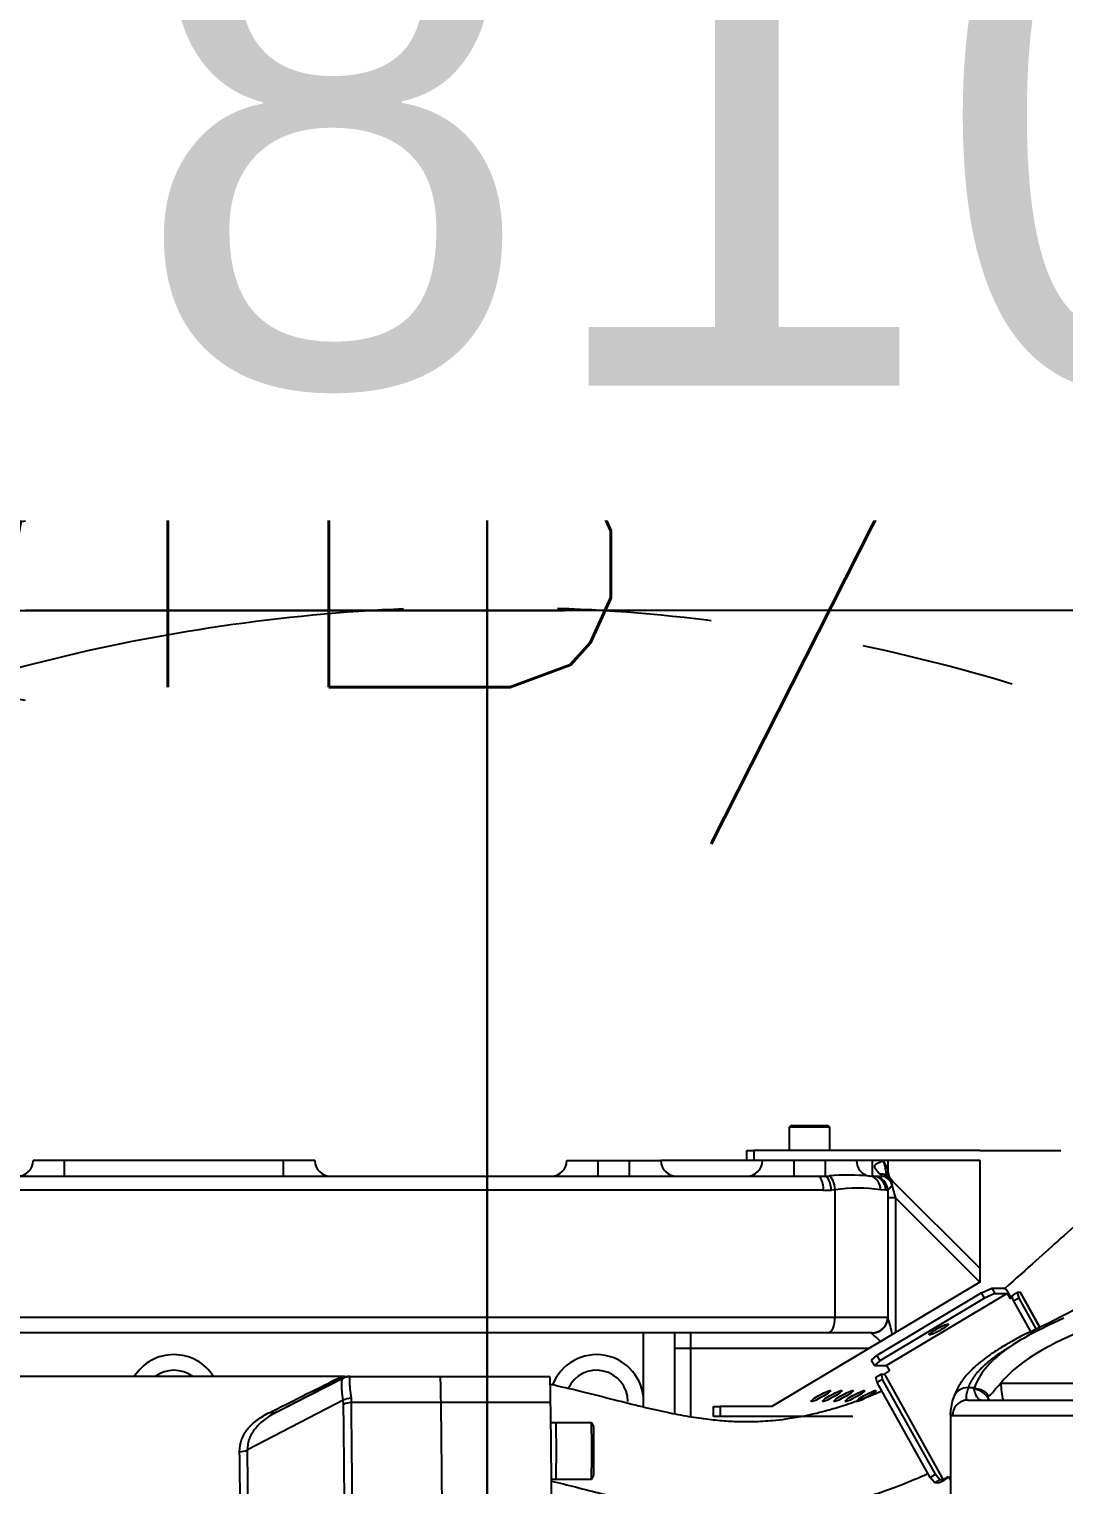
# Model space of a CAD drawing. Header units: millimetres. Extents: x 10462777 to 22643323, y 453826 to 1389191.
# Drawn here: x 11279561.8 to 11279897.6, y 583738.6 to 584211.1 of the extents above; entities that cross this region are included whole.
import ezdxf
from ezdxf.enums import TextEntityAlignment as Align

# ---------------------------------------------------------------- set-up
doc = ezdxf.new("R2010")
doc.units = ezdxf.units.MM
doc.header["$LTSCALE"] = 200
doc.header["$MEASUREMENT"] = 0
doc.header["$PDMODE"] = 35
doc.header["$PDSIZE"] = -5
doc.linetypes.add('CENTER2', pattern=[1.125, 0.75, -0.125, 0.125, -0.125])
doc.linetypes.add('PHANTOM', pattern=[2.5, 1.25, -0.25, 0.25, -0.25, 0.25, -0.25])
doc.layers.get('0').update_dxf_attribs({"linetype": 'CONTINUOUS'})
doc.layers.get('DEFPOINTS').update_dxf_attribs({"linetype": 'CONTINUOUS'})
for name, color, linetype in [('$DDT_AUDIT_GENERATED_(146A)', 7, 'CONTINUOUS'), ('$DDT_AUDIT_GENERATED_(1626)', 7, 'CONTINUOUS'), ('A290-7329-X301', 7, 'CONTINUOUS'), ('A290-7329-X315', 7, 'CONTINUOUS'), ('A290-7329-X326', 7, 'CONTINUOUS'), ('DV1_DEFAULT', 7, 'CONTINUOUS'), ('LIBRL_A6-BA-6X16', 7, 'CONTINUOUS'), ('LIBRL_A6-BA-8X12', 7, 'CONTINUOUS'), ('ZZ', 7, 'CONTINUOUS')]:
    doc.layers.add(name, color=color, linetype=linetype)
doc.layers.add('LAYOUT', color=8, linetype='CONTINUOUS', lineweight=25)
doc.styles.add('SEACAD_arial_ttf', font='txt.shx ', dxfattribs={"height": 0.2, "bigfont": ' whgtxt.shx'})
doc.styles.get("Standard").update_dxf_attribs({"font": 'SYMBOL'})
doc.dimstyles.new('DS ROBOTEC', dxfattribs={"dimscale": 0, "dimtxt": 2.5, "dimasz": 2.5, "dimexe": 0.3, "dimexo": 0.3, "dimgap": 0.5, "dimtad": 1, "dimzin": 9, "dimdsep": 46, "dimtxsty": 'Standard', "dimblk": 'OPEN', "dimcen": 0, "dimclrd": 4, "dimclre": 4, "dimclrt": 110, "dimazin": 2, "dimtm": 1.5, "dimtfac": 1, "dimtmove": 0, "dimatfit": 3, "dimldrblk": 'OPEN', "dimfxl": 1, "dimtfill": 1, "dimtolj": 1, "dimlwd": -1, "dimlwe": -1, "dimarcsym": 0})

# ---------------------------------------------------------------- blocks, each defined once
blk = doc.blocks.new('A$C7DA30AB0')
at = {"layer": '$DDT_AUDIT_GENERATED_(146A)', "color": 7, "linetype": 'Continuous', "ltscale": 25.4}
for p, q in [((3186.48, 3392.53, 0), (3189.82, 3394.06, 0)), ((3189.82, 3394.06, 0), (3193.76, 3394.06, 0)), ((3189.82, 3394.06, 0), (3190.8, 3392.3, 0)), ((3186.48, 3392.53, 0), (3152.48, 3372.21, 0)), ((3187.46, 3390.77, 0), (3153.47, 3370.45, 0)), ((3194.75, 3392.3, 0), (3155.65, 3368.93, 0)), ((3194.74, 3392.3, 0), (3155.65, 3368.93, 0)), ((3187.46, 3390.77, 0), (3186.48, 3392.53, 0)), ((3190.8, 3392.3, 0), (3187.46, 3390.77, 0)), ((3190.8, 3392.3, 0), (3194.74, 3392.3, 0)), ((3194.75, 3392.3, 0), (3195.73, 3390.54, 0)), ((3195.27, 3392.3, 0), (3196.12, 3390.77, 0)), ((3196.52, 3391.01, 0), (3195.73, 3390.54, 0)), ((3196.38, 3391.55, 0), (3198.08, 3392.57, 0)), ((3196.83, 3389.79, 0), (3196.38, 3391.55, 0)), ((3198.53, 3390.81, 0), (3196.83, 3389.79, 0)), ((3196.83, 3389.79, 0), (3202.32, 3379.95, 0)), ((3199.13, 3392.57, 0), (3198.08, 3392.57, 0)), ((3198.08, 3392.57, 0), (3198.53, 3390.81, 0)), ((3198.53, 3390.81, 0), (3204.08, 3380.86, 0)), ((3205.31, 3381.49, 0), (3199.13, 3392.57, 0)), ((3205.35, 3381.51, 0), (3199.2, 3392.54, 0)), ((3150.72, 3370.69, 0), (3152.48, 3372.21, 0)), ((3151.7, 3368.93, 0), (3150.72, 3370.69, 0)), ((3153.47, 3370.45, 0), (3151.7, 3368.93, 0)), ((3152.48, 3372.21, 0), (3153.47, 3370.45, 0)), ((3151.7, 3368.93, 0), (3155.65, 3368.93, 0)), ((3152.18, 3365.14, 0), (3153.88, 3366.15, 0)), ((3152.63, 3363.38, 0), (3152.18, 3365.14, 0)), ((3153.88, 3366.15, 0), (3154.93, 3366.15, 0)), ((3153.88, 3366.15, 0), (3154.33, 3364.39, 0)), ((3154.93, 3366.15, 0), (3156.63, 3367.17, 0)), ((3154.93, 3366.15, 0), (3174.07, 3331.84, 0)), ((3154.93, 3366.15, 0), (3174.06, 3331.84, 0)), ((3155.65, 3368.93, 0), (3156.63, 3367.17, 0)), ((3154.33, 3364.39, 0), (3152.63, 3363.38, 0)), ((3169.81, 3332.58, 0), (3152.63, 3363.38, 0)), ((3171.51, 3333.6, 0), (3154.33, 3364.39, 0)), ((3169.81, 3332.58, 0), (3171.51, 3333.6, 0)), ((3171.31, 3330.82, 0), (3169.81, 3332.58, 0)), ((3173.01, 3331.84, 0), (3171.31, 3330.82, 0)), ((3171.51, 3333.6, 0), (3173.01, 3331.84, 0)), ((3174.06, 3331.84, 0), (3173.01, 3331.84, 0)), ((3174.07, 3331.84, 0), (3175.77, 3332.86, 0)), ((3174.59, 3331.84, 0), (3175.9, 3332.62, 0)), ((3175.77, 3332.86, 0), (3176.36, 3331.8, 0)), ((3172.36, 3330.82, 0), (3171.31, 3330.82, 0))]:
    blk.add_line(p, q, dxfattribs=at)
for centre, major_axis, ratio, start_param, end_param in [((3194.74, 3392.3, 0), (-1.04, 1.75), 0.224144, 4.579207, 6.150004), ((3194.74, 3392.3, 0), (-0.00104, 0.00174), 0.224144, 4.579207, 6.150004), ((3197.43, 3391.55, 0), (-1.78, -0.99), 0.12941, 3.141593, 3.369608), ((3154.93, 3366.15, 0), (0.00177, 0.00099), 0.12941, 3.369608, 4.940404), ((3155.65, 3368.93, 0), (-0.00104, 0.00174), 0.224144, 4.579207, 6.150004), ((3174.07, 3331.84, 0), (-1.78, -0.99), 0.12941, 0.228015, 1.798812), ((3174.07, 3331.84, 0), (-0.00177, -0.00099), 0.12941, 0.228015, 1.798812)]:
    blk.add_ellipse(centre, major_axis=major_axis, ratio=ratio, start_param=start_param, end_param=end_param, dxfattribs=at)
blk.add_ellipse((3172.57, 3380.61, 0), major_axis=(-3.11, -1.73), ratio=0.12941, dxfattribs=at)
at = {"layer": '$DDT_AUDIT_GENERATED_(1626)', "color": 7, "linetype": 'Continuous', "ltscale": 25.4}
for points, knots in [([(3362.46, 3526.17, 0), (3360.49, 3525.32, 0), (3356.48, 3523.46, 0), (3350.33, 3520.27, 0), (3343.7, 3516.47, 0), (3336.28, 3511.85, 0), (3328.02, 3506.32, 0), (3319.2, 3500.06, 0), (3310.43, 3493.51, 0), (3302.17, 3487.1, 0), (3294.9, 3481.28, 0), (3288.87, 3476.38, 0), (3283.85, 3472.28, 0), (3279.27, 3468.52, 0), (3273.97, 3464.11, 0), (3267.04, 3458.26, 0), (3258.2, 3450.7, 0), (3247.25, 3441.21, 0), (3234.48, 3430, 0), (3219.97, 3417.13, 0), (3205.93, 3404.57, 0), (3197.49, 3396.99, 0), (3194.06, 3393.91, 0)], [0.6212789, 0.6212789, 0.6212789, 0.6212789, 0.6344904, 0.6481243, 0.6625003, 0.678755, 0.6970623, 0.7163228, 0.7354857, 0.7523603, 0.7674981, 0.7810827, 0.7906395, 0.7998586, 0.8112, 0.8249712, 0.8446523, 0.8680376, 0.8952423, 0.9263321, 0.9612936, 0.9834068, 0.9834068, 0.9834068, 0.9834068]), ([(3154.18, 3360.58, 0), (3154.02, 3360.51, 0), (3151.59, 3359.47, 0), (3147.15, 3357.7, 0), (3141.17, 3355.64, 0), (3135.03, 3353.83, 0), (3129, 3352.43, 0), (3123.33, 3351.48, 0), (3119.01, 3350.99, 0), (3115.5, 3350.73, 0), (3112.26, 3350.6, 0), (3108.29, 3350.59, 0), (3103.52, 3350.79, 0), (3097.74, 3351.33, 0), (3091.39, 3352.26, 0), (3084.23, 3353.64, 0), (3076.13, 3355.5, 0), (3066.8, 3357.86, 0), (3056.86, 3360.39, 0), (3049.87, 3362.04, 0), (3046.54, 3362.77, 0)], [0.0411486, 0.0411486, 0.0411486, 0.0411486, 0.041905, 0.052479, 0.0617744, 0.069959, 0.0815352, 0.0907059, 0.0976855, 0.1031217, 0.1086306, 0.1143234, 0.1236623, 0.1335349, 0.1448337, 0.1567946, 0.1704293, 0.1858165, 0.2027214, 0.2174337, 0.2174337, 0.2174337, 0.2174337]), ([(3046.91, 3331.41, 0), (3049.55, 3330.78, 0), (3055.13, 3329.39, 0), (3063.3, 3327.3, 0), (3071.96, 3325.17, 0), (3080.34, 3323.31, 0), (3088.89, 3321.78, 0), (3096.19, 3320.83, 0), (3102.81, 3320.3, 0), (3108.35, 3320.09, 0), (3113.6, 3320.13, 0), (3118.18, 3320.35, 0), (3122.41, 3320.7, 0), (3126.53, 3321.18, 0), (3131.14, 3321.87, 0), (3136.51, 3322.89, 0), (3143.02, 3324.43, 0), (3150.13, 3326.5, 0), (3157.76, 3329.13, 0), (3164.03, 3331.63, 0), (3167.89, 3333.31, 0), (3169.07, 3333.84, 0)], [0.7393422, 0.7393422, 0.7393422, 0.7393422, 0.7528602, 0.768359, 0.7832479, 0.8003746, 0.8148028, 0.8301494, 0.8399537, 0.8502591, 0.8595282, 0.8675173, 0.8741833, 0.8814312, 0.8888278, 0.8979849, 0.9090039, 0.9220299, 0.9340342, 0.9476028, 0.9536087, 0.9536087, 0.9536087, 0.9536087])]:
    blk.add_open_spline(points, degree=3, knots=knots, dxfattribs=at)
at = {"layer": 'A290-7329-X301', "color": 7, "linetype": 'Continuous', "ltscale": 25.4}
for p, q in [((2888.83, 3435.43, 0), (2878.67, 3435.43, 0)), ((2959.95, 3435.43, 0), (2888.83, 3435.43, 0)), ((2888.83, 3430.35, 0), (2888.83, 3435.43, 0)), ((2970.11, 3435.43, 0), (2959.95, 3435.43, 0)), ((2959.95, 3430.35, 0), (2959.95, 3435.43, 0)), ((3051.9, 3435.43, 0), (3062.06, 3435.43, 0)), ((3062.06, 3430.35, 0), (3062.06, 3435.43, 0)), ((3062.06, 3435.43, 0), (3072.22, 3435.43, 0)), ((3072.22, 3430.35, 0), (3072.22, 3435.43, 0)), ((3072.22, 3435.43, 0), (3082.38, 3435.43, 0)), ((3110.32, 3435.43, 0), (3082.38, 3435.43, 0)), ((3125.56, 3435.43, 0), (3125.56, 3430.35, 0)), ((3135.72, 3435.43, 0), (3135.72, 3430.4, 0)), ((3150.96, 3435.43, 0), (3150.96, 3430.35, 0)), ((3154.55, 3435.43, 0), (3156.04, 3432.46, 0)), ((3156.04, 3435.43, 0), (3156.04, 3432.46, 0)), ((2796, 3430.35, 0), (3133.19, 3430.35, 0)), ((3135.72, 3430.4, 0), (3137.03, 3430.44, 0)), ((3138.96, 3425.95, 0), (3137.73, 3425.86, 0)), ((3138.96, 3384.63, 0), (3138.96, 3425.95, 0)), ((3150.96, 3430.35, 0), (3151.46, 3430.35, 0)), ((3152.14, 3430.35, 0), (3154.01, 3430.35, 0)), ((3154.01, 3430.35, 0), (3154.14, 3430.35, 0)), ((3154.14, 3430.35, 0), (3154.15, 3430.35, 0)), ((3157.45, 3428.94, 0), (3157.52, 3428.87, 0)), ((3157.45, 3428.94, 0), (3157.45, 3428.93, 0)), ((3157.52, 3428.87, 0), (3185.89, 3400.5, 0)), ((3135.2, 3425.78, 0), (2798.01, 3425.78, 0)), ((3155.44, 3425.78, 0), (3153.74, 3425.89, 0)), ((3156.04, 3425.78, 0), (3155.44, 3425.78, 0)), ((3156.04, 3425.78, 0), (3156.04, 3384.63, 0)), ((3158.52, 3423.29, 0), (3156.04, 3423.29, 0)), ((3158.52, 3423.29, 0), (3158.52, 3379.58, 0)), ((3185.88, 3395.93, 0), (3158.52, 3423.29, 0)), ((2803.59, 3384.63, 0), (3138.96, 3384.63, 0)), ((3138.96, 3384.63, 0), (3156.04, 3384.63, 0)), ((3156.04, 3384.63, 0), (3156.04, 3384.4, 0)), ((3136.72, 3379.55, 0), (2801.36, 3379.55, 0)), ((3076.79, 3357.2, 0), (3076.79, 3379.55, 0)), ((3086.95, 3374.47, 0), (3086.95, 3379.55, 0)), ((3092.03, 3379.55, 0), (3092.03, 3374.47, 0)), ((3150.96, 3379.55, 0), (3136.72, 3379.55, 0)), ((3150.96, 3379.44, 0), (3150.96, 3379.55, 0)), ((3086.95, 3353.16, 0), (3086.95, 3374.47, 0)), ((3092.03, 3374.47, 0), (3086.95, 3374.47, 0)), ((3092.03, 3374.47, 0), (3092.03, 3352.22, 0)), ((3149.99, 3374.47, 0), (3092.03, 3374.47, 0)), ((3076.79, 3355.38, 0), (3076.79, 3357.2, 0))]:
    blk.add_line(p, q, dxfattribs=at)
for centre, radius, start, end in [((2873.59, 3435.43, 0), 5.08, 270, 0), ((2975.19, 3435.43, 0), 5.08, 180, 270), ((3046.82, 3435.43, 0), 5.08, 270, 0), ((3087.46, 3435.43, 0), 5.08, 180, 270), ((3110.32, 3435.43, 0), 5.08, 270, 0), ((3150.96, 3435.43, 0), 5.08, 180, 261.3832), ((3143.44, 3357.29, 0), 73.43, 84.7232, 95.0131), ((3161.12, 3432.46, 0), 5.08, 180, 225), ((3146.16, 3378.02, 0), 48.47, 81.0072, 98.5463), ((3151.46, 3425.78, 0), 4.57, 0, 90), ((3150.96, 3384.63, 0), 5.08, 270, 0), ((3125.59, 3373.33, 0), 32.4, 9.9529, 19.9727), ((2924.39, 3357.2, 0), 15.24, 32.231, 147.769), ((3061.55, 3357.2, 0), 15.24, 0, 159.2821), ((2924.39, 3357.2, 0), 10.16, 53.1301, 126.8699), ((3061.55, 3357.2, 0), 10.16, 0, 155.2634), ((3061.55, 3357.2, 0), 15.24, 353.276, 0)]:
    blk.add_arc(centre, radius, start, end, dxfattribs=at)
for centre, major_axis, ratio, start_param, end_param in [((3152.92, 3427, 0), (3.23, 3.23), 0.735952, 0, 0.735454), ((3133.19, 3435.43, 0), (19.72, 0), 0.257657, 4.712389, 4.841094), ((3133.19, 3425.78, 0), (0, -4.57), 0.439688, 1.570796, 3.141593), ((3135.72, 3425.86, 0), (0.29, -4.56), 0.438978, 1.542991, 2.998253), ((3136.95, 3425.95, 0), (0.34, -4.56), 0.438707, 1.538114, 2.935172), ((3149.51, 3425.89, 0), (-0.69, -4.52), 0.923038, 1.709768, 3.141593), ((3150.96, 3425.78, 0), (0, -4.57), 0.980392, 1.570796, 3.141593), ((3154.01, 3425.78, 0), (0, -4.57), 0.811205, 2.004518, 3.141593), ((3154.14, 3425.78, 0), (0, -4.57), 0.996927, 2.330716, 3.141593), ((3153.42, 3425.78, 0), (4, 3.18), 0.345216, 5.708955, 6.26077), ((3161.12, 3418.09, 0), (-3.76, 10.86), 0.075752, 0.458621, 1.045892), ((3161.12, 3418.09, 0), (-3.76, 10.86), 0.075752, 6.128343, 6.189991), ((3135.2, 3435.43, 0), (19.72, 0), 0.489549, 4.712389, 4.841094), ((3136.72, 3384.63, 0), (0, 5.08), 0.439688, 3.141593, 4.712389), ((3150.96, 3384.4, 0), (5.08, 0), 0.97645, 4.712389, 6.283185)]:
    blk.add_ellipse(centre, major_axis=major_axis, ratio=ratio, start_param=start_param, end_param=end_param, dxfattribs=at)
for points, knots in [([(3153.72, 3431, 0), (3153.28, 3431.28, 0), (3152.87, 3431.63, 0), (3152.32, 3432.28, 0), (3152.15, 3432.51, 0), (3151.89, 3433.03, 0), (3151.78, 3433.32, 0), (3151.88, 3433.91, 0), (3152.09, 3434.16, 0), (3152.57, 3434.53, 0), (3152.83, 3434.67, 0), (3153.61, 3435.04, 0), (3154.12, 3435.24, 0), (3154.55, 3435.43, 0)], [0, 0, 0, 0, 0.25, 0.25, 0.375, 0.375, 0.5, 0.5, 0.625, 0.625, 0.75, 0.75, 1, 1, 1, 1]), ([(3154.55, 3435.43, 0), (3154.7, 3434.95, 0), (3154.86, 3434.46, 0), (3155.12, 3433.46, 0), (3155.22, 3432.92, 0), (3155.39, 3431.91, 0), (3155.48, 3431.47, 0), (3155.76, 3430.74, 0), (3155.93, 3430.46, 0), (3156.15, 3430.24, 0)], [0, 0, 0, 0, 0.25, 0.25, 0.5, 0.5, 0.75, 0.75, 1, 1, 1, 1]), ([(3154.14, 3430.35, 0), (3154.2, 3430.35, 0), (3154.24, 3430.37, 0), (3154.28, 3430.41, 0), (3154.29, 3430.45, 0), (3154.24, 3430.56, 0), (3154.19, 3430.63, 0), (3154.06, 3430.76, 0), (3154, 3430.8, 0), (3153.88, 3430.9, 0), (3153.8, 3430.95, 0), (3153.72, 3431, 0)], [0, 0, 0, 0, 0.25, 0.25, 0.5, 0.5, 0.75, 0.75, 0.875, 0.875, 1, 1, 1, 1]), ([(3157.38, 3427.7, 0), (3157.35, 3427.56, 0), (3157.3, 3427.42, 0), (3157.19, 3427.15, 0), (3157.11, 3427.03, 0), (3156.88, 3426.7, 0), (3156.7, 3426.53, 0), (3156.39, 3426.24, 0), (3156.27, 3426.12, 0), (3156.09, 3425.93, 0), (3156.04, 3425.85, 0), (3156.04, 3425.78, 0)], [0, 0, 0, 0, 0.125, 0.125, 0.25, 0.25, 0.5, 0.5, 0.75, 0.75, 1, 1, 1, 1]), ([(3153.68, 3376.72, 0), (3153.6, 3376.81, 0), (3153.52, 3376.89, 0), (3153.22, 3377.2, 0), (3153, 3377.41, 0), (3152.56, 3377.81, 0), (3152.34, 3378, 0), (3151.93, 3378.36, 0), (3151.74, 3378.53, 0), (3151.39, 3378.86, 0), (3151.24, 3379, 0), (3151.02, 3379.26, 0), (3150.96, 3379.36, 0), (3150.96, 3379.44, 0)], [0.326783, 0.326783, 0.326783, 0.326783, 0.375, 0.375, 0.5, 0.5, 0.625, 0.625, 0.75, 0.75, 0.875, 0.875, 1, 1, 1, 1])]:
    blk.add_open_spline(points, degree=3, knots=knots, dxfattribs=at)
at = {"layer": 'A290-7329-X315', "color": 7, "linetype": 'Continuous', "ltscale": 25.4}
for p, q in [((3182.16, 3361.75, 0), (3183.9, 3361.75, 0)), ((3183.9, 3361.75, 0), (3184.17, 3361.63, 0)), ((3192.75, 3363.16, 0), (3493.22, 3363.16, 0)), ((3182.09, 3357.71, 0), (3503.81, 3357.71, 0)), ((3176.36, 3353.65, 0), (3176.36, 3273.37, 0)), ((3508.87, 3352.63, 0), (3177.03, 3352.63, 0))]:
    blk.add_line(p, q, dxfattribs=at)
for centre, radius, start, end in [((3075, 3648.74, 0), 297.47, 295.0628, 303.0923), ((3284.99, 3223.3, 0), 176.23, 114.0405, 117.3687), ((3243.93, 3301.2, 0), 88.18, 116.9421, 124.2294), ((3205.14, 3373.9, 0), 24.47, 209.7843, 210.1761), ((3193.07, 3352.75, 0), 16.73, 159.7773, 176.8972)]:
    blk.add_arc(centre, radius, start, end, dxfattribs=at)
for centre, major_axis, ratio, start_param, end_param in [((3342.98, 3352.42, 0), (-154.43, 0), 0.300185, 5.057851, 6.0495), ((3204.36, 3372.5, 0), (3.47, -6.72), 0.844849, 2.651167, 3.119503), ((3342.98, 3357.3, 0), (-159.51, 0), 0.290625, 5.912165, 6.189525), ((3182.16, 3356.87, 0), (4.83, -1.58), 0.956282, 1.874322, 3.122638), ((3212.51, 3363.16, 0), (0, -20.32), 0.97282, 4.712389, 4.986602), ((3182.09, 3352.63, 0), (0, 5.08), 0.995983, 0.175757, 1.570796), ((3182.09, 3352.63, 0), (0, 5.08), 0.995983, 0, 0.175757), ((3206.11, 3368.55, 0), (-17.44, -10.43), 0.22172, 6.058651, 6.218723)]:
    blk.add_ellipse(centre, major_axis=major_axis, ratio=ratio, start_param=start_param, end_param=end_param, dxfattribs=at)
for points, degree, knots in [([(3201.01, 3379.28, 0), (3199.25, 3378.36, 0), (3196.46, 3376.89, 0), (3192.49, 3374.55, 0), (3189.35, 3372.49, 0), (3186.61, 3370.47, 0), (3183.93, 3368.21, 0), (3181.3, 3365.52, 0), (3178.87, 3362.23, 0), (3177.93, 3359.96, 0), (3177.36, 3358.53, 0)], 3, [0, 0, 0, 0, 0.137281, 0.259385, 0.366143, 0.459871, 0.566094, 0.691498, 0.836142, 1, 1, 1, 1]), ([(3194.32, 3374.11, 0), (3191.93, 3372.58, 0), (3190.03, 3371.14, 0), (3186.94, 3368.79, 0), (3185.01, 3366.53, 0), (3182.93, 3364.1, 0), (3182.16, 3361.75, 0)], 2, [0, 0, 0, 0.254146, 0.254146, 0.627073, 0.627073, 1, 1, 1]), ([(3182.16, 3361.75, 0), (3182.13, 3361.66, 0), (3182.07, 3361.48, 0), (3181.99, 3361.22, 0), (3181.91, 3360.97, 0), (3181.84, 3360.74, 0), (3181.77, 3360.51, 0), (3181.71, 3360.29, 0), (3181.66, 3360.08, 0), (3181.61, 3359.88, 0), (3181.57, 3359.68, 0), (3181.53, 3359.5, 0), (3181.5, 3359.33, 0), (3181.47, 3359.16, 0), (3181.46, 3359.01, 0), (3181.44, 3358.86, 0), (3181.43, 3358.68, 0), (3181.44, 3358.48, 0), (3181.46, 3358.27, 0), (3181.51, 3358.1, 0), (3181.57, 3357.97, 0), (3181.62, 3357.91, 0), (3181.65, 3357.89, 0)], 3, [0, 0, 0, 0, 0.0339166, 0.067748, 0.1014954, 0.1351599, 0.1687429, 0.2022455, 0.2356689, 0.2690145, 0.3022835, 0.3354771, 0.3685966, 0.4016433, 0.4346186, 0.4675236, 0.5003597, 0.5630239, 0.6256097, 0.6881264, 0.7505834, 0.7919946, 0.7919946, 0.7919946, 0.7919946]), ([(3186.28, 3357.71, 0), (3185.82, 3357.71, 0), (3185.39, 3358.05, 0), (3184.61, 3359.4, 0), (3184.26, 3360.4, 0), (3183.9, 3361.75, 0)], 3, [0, 0, 0, 0, 0.5, 0.5, 1, 1, 1, 1]), ([(3188.56, 3358.39, 0), (3188.28, 3358.87, 0), (3187.94, 3359.29, 0), (3187.33, 3359.85, 0), (3187.12, 3360.02, 0), (3186.68, 3360.33, 0), (3186.45, 3360.47, 0), (3185.98, 3360.72, 0), (3185.74, 3360.83, 0), (3185.27, 3361.02, 0), (3185.03, 3361.1, 0), (3184.7, 3361.21, 0), (3184.59, 3361.25, 0), (3184.4, 3361.32, 0), (3184.32, 3361.35, 0), (3184.11, 3361.45, 0), (3184.03, 3361.53, 0), (3183.99, 3361.6, 0)], 3, [0, 0, 0, 0, 0.25, 0.25, 0.375, 0.375, 0.5, 0.5, 0.625, 0.625, 0.75, 0.75, 0.8125, 0.8125, 0.875, 0.875, 1, 1, 1, 1]), ([(3184.17, 3361.63, 0), (3184.18, 3361.6, 0), (3184.2, 3361.57, 0), (3184.3, 3361.5, 0), (3184.4, 3361.47, 0), (3184.75, 3361.41, 0), (3185, 3361.39, 0), (3185.7, 3361.26, 0), (3186.14, 3361.14, 0), (3187.39, 3360.6, 0), (3188.11, 3360.02, 0), (3188.6, 3359.24, 0)], 3, [0, 0, 0, 0, 0.0625, 0.0625, 0.125, 0.125, 0.25, 0.25, 0.5, 0.5, 1, 1, 1, 1]), ([(3188.6, 3359.24, 0), (3188.63, 3359.2, 0), (3188.66, 3359.17, 0), (3188.7, 3359.13, 0), (3188.72, 3359.11, 0), (3188.77, 3359.08, 0), (3188.8, 3359.08, 0), (3188.88, 3359.07, 0), (3188.93, 3359.08, 0), (3189.06, 3359.12, 0), (3189.14, 3359.18, 0), (3189.36, 3359.36, 0), (3189.51, 3359.51, 0), (3189.94, 3360, 0), (3190.23, 3360.37, 0), (3190.87, 3361.13, 0), (3191.21, 3361.52, 0), (3191.94, 3362.33, 0), (3192.33, 3362.74, 0), (3192.75, 3363.16, 0)], 3, [0, 0, 0, 0, 0.007812, 0.007812, 0.015625, 0.015625, 0.03125, 0.03125, 0.0625, 0.0625, 0.125, 0.125, 0.25, 0.25, 0.5, 0.5, 0.75, 0.75, 1, 1, 1, 1]), ([(3181.65, 3357.89, 0), (3181.66, 3357.87, 0), (3181.7, 3357.83, 0), (3181.79, 3357.77, 0), (3181.92, 3357.72, 0), (3182.03, 3357.71, 0), (3182.09, 3357.71, 0)], 3, [0.7919946, 0.7919946, 0.7919946, 0.7919946, 0.8129898, 0.8753552, 0.9376888, 1, 1, 1, 1]), ([(3189, 3357.69, 0), (3188.99, 3357.7, 0), (3188.98, 3357.72, 0), (3188.84, 3357.94, 0), (3188.7, 3358.16, 0), (3188.56, 3358.39, 0)], 3, [0.96646324, 0.96646324, 0.96646324, 0.96646324, 0.96875, 0.96875, 1, 1, 1, 1]), ([(3177.03, 3352.63, 0), (3177, 3352.63, 0), (3176.94, 3352.63, 0), (3176.86, 3352.65, 0), (3176.79, 3352.67, 0), (3176.72, 3352.7, 0), (3176.66, 3352.73, 0), (3176.6, 3352.78, 0), (3176.55, 3352.83, 0), (3176.51, 3352.9, 0), (3176.47, 3352.97, 0), (3176.44, 3353.04, 0), (3176.41, 3353.13, 0), (3176.39, 3353.23, 0), (3176.37, 3353.33, 0), (3176.36, 3353.44, 0), (3176.36, 3353.54, 0), (3176.36, 3353.6, 0), (3176.36, 3353.62, 0)], 3, [0, 0, 0, 0, 0.031333, 0.0626438, 0.0939346, 0.1252078, 0.1564657, 0.1877105, 0.2189445, 0.2501701, 0.2813895, 0.312605, 0.3438189, 0.3750335, 0.4062512, 0.4374742, 0.4687048, 0.4813419, 0.4813419, 0.4813419, 0.4813419])]:
    blk.add_open_spline(points, degree=degree, knots=knots, dxfattribs=at)
for points, degree in [([(3184.17, 3361.63, 0), (3184.08, 3361.62, 0), (3183.99, 3361.6, 0)], 2), ([(3188.56, 3358.39, 0), (3188.64, 3358.15, 0), (3188.71, 3357.92, 0), (3188.78, 3357.71, 0)], 3), ([(3176.36, 3353.62, 0), (3176.36, 3353.63, 0), (3176.36, 3353.65, 0), (3176.36, 3353.67, 0)], 3)]:
    blk.add_open_spline(points, degree=degree, dxfattribs=at)
at = {"layer": 'A290-7329-X326', "color": 7, "linetype": 'Continuous', "ltscale": 25.4}
for p, q in [((3110.32, 3435.43, 0), (3110.32, 3438.69, 0)), ((3110.32, 3438.69, 0), (3112.58, 3438.69, 0)), ((3112.58, 3435.43, 0), (3110.32, 3435.43, 0)), ((3185.89, 3438.69, 0), (3112.58, 3438.69, 0)), ((3112.58, 3438.69, 0), (3112.58, 3435.43, 0)), ((3185.89, 3435.43, 0), (3112.58, 3435.43, 0)), ((3185.89, 3438.69, 0), (3212.18, 3438.69, 0)), ((3185.89, 3435.43, 0), (3185.89, 3395.94, 0)), ((3185.89, 3395.93, 0), (3118.37, 3355.58, 0)), ((3186.48, 3392.53, 0), (3152.48, 3372.21, 0)), ((3099.53, 3355.58, 0), (3101.69, 3355.58, 0)), ((3099.53, 3352.33, 0), (3099.53, 3355.58, 0)), ((3101.69, 3355.58, 0), (3101.69, 3352.33, 0)), ((3118.37, 3355.58, 0), (3101.69, 3355.58, 0)), ((3101.69, 3352.33, 0), (3099.53, 3352.33, 0)), ((3118.37, 3352.33, 0), (3101.69, 3352.33, 0)), ((3144.66, 3352.33, 0), (3118.37, 3352.33, 0))]:
    blk.add_line(p, q, dxfattribs=at)
blk.add_arc((3118.37, 3355.58, 0), 0.00191, 270, 300.8675, dxfattribs=at)
blk.add_ellipse((3185.89, 3435.43, 0), major_axis=(0, -0.00203), ratio=0.965926, start_param=1.570796, end_param=3.141593, dxfattribs=at)
for centre in [(3134.33, 3359.01, 0), (3138.01, 3359.01, 0), (3141.69, 3359.01, 0), (3145.38, 3359.01, 0), (3149.06, 3359.01, 0)]:
    blk.add_ellipse(centre, major_axis=(-3.11, -1.73), ratio=0.12941, dxfattribs=at)
blk.add_open_spline([(3185.89, 3395.94, 0), (3185.89, 3395.93, 0), (3185.89, 3395.93, 0)], degree=2, dxfattribs=at)
at = {"layer": 'DV1_DEFAULT', "color": 1, "linetype": 'CENTER2', "ltscale": 7}
for p, q in [((3025.99, 59.09, 0), (3025.99, 6051.97, 0)), ((3025.99, 5992.89, 0), (3025.99, 0, 0))]:
    blk.add_line(p, q, dxfattribs=at)
at = {"layer": 'DV1_DEFAULT', "color": 7, "linetype": 'CENTER2', "ltscale": 25.4}
blk.add_line((3025.99, 3494.33, 0), (3025.99, 2674.91, 0), dxfattribs=at)
at = {"layer": 'LAYOUT', "color": 6, "linetype": 'PHANTOM'}
for centre, radius in [((3030.45, 3025.99, 0), 2693.02), ((3025.99, 3025.99, 0), 589.24)]:
    blk.add_circle(centre, radius, dxfattribs=at)
at = {"layer": 'LIBRL_A6-BA-6X16', "color": 7, "linetype": 'Continuous', "ltscale": 25.4}
for p, q in [((2979.75, 3365.33, 0), (2763.86, 3365.33, 0)), ((2957.8, 3353.85, 0), (2979.23, 3364.76, 0)), ((2976.52, 3364.26, 0), (2977.83, 3364.81, 0)), ((2979.46, 3365.06, 0), (2978.83, 3364.78, 0)), ((2979.25, 3364.78, 0), (2978.83, 3364.78, 0)), ((2979.75, 3365.33, 0), (2981.09, 3365.33, 0)), ((2981.09, 3365.33, 0), (2981.56, 3365.33, 0)), ((2981.56, 3365.33, 0), (3010.82, 3365.33, 0)), ((3009.63, 3365.33, 0), (3010.82, 3365.33, 0)), ((3010.82, 3365.33, 0), (3046.38, 3365.33, 0)), ((2979.32, 3357.65, 0), (2948.25, 3341.5, 0)), ((2979.42, 3356.3, 0), (2979.32, 3357.65, 0)), ((2981.86, 3358.32, 0), (2981.96, 3356.86, 0)), ((3011.08, 3356.86, 0), (2981.96, 3356.86, 0)), ((3046.64, 3356.86, 0), (3011.08, 3356.86, 0)), ((3048.41, 3350.33, 0), (3046.72, 3350.33, 0)), ((3059.89, 3350.33, 0), (3048.41, 3350.33, 0)), ((3060.61, 3349.1, 0), (3059.9, 3350.33, 0)), ((3046.91, 3332.04, 0), (3048.41, 3332.04, 0)), ((3048.41, 3332.04, 0), (3059.89, 3332.04, 0)), ((3059.9, 3332.04, 0), (3060.61, 3333.27, 0))]:
    blk.add_line(p, q, dxfattribs=at)
blk.add_arc((2981.09, 3360.25, 0), 5.08, 90, 108.7092, dxfattribs=at)
for centre, major_axis, ratio, start_param, end_param in [((2682.3, 3213.49, 0), (298.54, 152.4), 0.001915, 5.88678, 6.166126), ((2976.52, 3369.3, 0), (2.38, -4.49), 0.968237, 5.780273, 6.26634), ((2977.83, 3369.87, 0), (1.69, -4.79), 0.969447, 5.934302, 6.271072), ((2981.54, 3360.23, 0), (-2.68, 4.31), 0.998763, 5.72571, 6.198369), ((2981.56, 3360.25, 0), (0, 5.08), 0.999957, 0, 0.471982), ((2892, 3314.53, 0), (-89.56, -50.8), 0.002255, 3.119261, 3.145568), ((3010.82, 3314.53, 0), (0, -50.8), 0.009264, 2.555907, 3.141593), ((3010.82, 3314.53, 0), (0, 50.8), 0.009264, 5.6975, 6.283185), ((3046.38, 3314.53, 0), (0, -50.8), 0.009264, 2.555907, 3.141593), ((2679.99, 3218.01, 0), (298.54, 147.32), 0.001814, 5.886704, 6.166051), ((2981.83, 3353.94, 0), (5.02, 0.75), 0.859447, 1.439139, 1.964044), ((2981.94, 3352.63, 0), (5.08, 0.07), 0.833298, 1.554038, 2.077637), ((2978.57, 3218.01, 0), (0, 165.94), 0.009264, 5.298075, 5.6975), ((2981.11, 3218.01, 0), (0, 166.62), 0.009264, 5.298075, 5.6975), ((3010.23, 3218.01, 0), (0, 166.62), 0.009264, 5.298075, 5.6975), ((3010.23, 3218.01, 0), (0, 166.62), 0.009264, 5.298075, 5.6975), ((3045.79, 3218.01, 0), (0, 166.62), 0.009264, 5.298075, 5.6975), ((2955.49, 3358.37, 0), (2.33, -4.51), 0.737739, 5.668096, 6.276946), ((3048.41, 3341.19, 0), (0, -9.14), 0.009264, 0, 3.141593), ((3048.41, 3341.19, 0), (0, -9.14), 0.009264, 0, 3.141593), ((3059.89, 3341.19, 0), (0, -9.14), 0.009264, 0, 3.141593), ((3060.61, 3341.19, 0), (0, 7.91), 0.009264, 3.157639, 6.267139), ((2945.73, 3345.17, 0), (-5.08, -0.07), 0.834375, 1.553989, 2.077588), ((2944.95, 3218.01, 0), (0, 147.32), 0.009264, 5.296123, 5.699452), ((2947.49, 3218.01, 0), (0, 148), 0.009264, 5.296123, 5.699452)]:
    blk.add_ellipse(centre, major_axis=major_axis, ratio=ratio, start_param=start_param, end_param=end_param, dxfattribs=at)
for points, knots in [([(2977.83, 3364.81, 0), (2978.33, 3364.98, 0), (2978.74, 3365.11, 0), (2979.22, 3365.24, 0), (2979.36, 3365.28, 0), (2979.59, 3365.32, 0), (2979.68, 3365.33, 0), (2979.75, 3365.33, 0)], [0, 0, 0, 0, 0.5, 0.5, 0.75, 0.75, 1, 1, 1, 1]), ([(2979.32, 3357.65, 0), (2979.16, 3358.74, 0), (2979.05, 3359.71, 0), (2978.9, 3361.39, 0), (2978.86, 3362.12, 0), (2978.85, 3363.02, 0), (2978.86, 3363.29, 0), (2978.89, 3363.76, 0), (2978.92, 3363.96, 0), (2979.01, 3364.48, 0), (2979.11, 3364.69, 0), (2979.23, 3364.76, 0)], [0, 0, 0, 0, 0.25, 0.25, 0.5, 0.5, 0.625, 0.625, 0.75, 0.75, 1, 1, 1, 1]), ([(2979.75, 3365.33, 0), (2979.82, 3365.33, 0), (2979.86, 3365.32, 0), (2979.91, 3365.3, 0), (2979.91, 3365.28, 0), (2979.84, 3365.22, 0), (2979.7, 3365.15, 0), (2979.46, 3365.06, 0)], [0, 0, 0, 0, 0.25, 0.25, 0.5, 0.5, 1, 1, 1, 1]), ([(2981.55, 3365.31, 0), (2981.47, 3365.26, 0), (2981.41, 3365.06, 0), (2981.34, 3364.42, 0), (2981.34, 3363.97, 0), (2981.37, 3363.09, 0), (2981.39, 3362.76, 0), (2981.44, 3362.04, 0), (2981.47, 3361.65, 0), (2981.6, 3360.38, 0), (2981.71, 3359.41, 0), (2981.86, 3358.32, 0)], [0, 0, 0, 0, 0.25, 0.25, 0.5, 0.5, 0.625, 0.625, 0.75, 0.75, 1, 1, 1, 1]), ([(2945.71, 3340.94, 0), (2945.69, 3342.3, 0), (2945.91, 3343.59, 0), (2946.56, 3345.41, 0), (2946.83, 3346.01, 0), (2947.32, 3346.87, 0), (2947.49, 3347.15, 0), (2947.87, 3347.71, 0), (2948.07, 3347.98, 0), (2949.15, 3349.33, 0), (2950.19, 3350.31, 0), (2952.6, 3352.12, 0), (2953.96, 3352.94, 0), (2955.47, 3353.69, 0)], [0, 0, 0, 0, 0.25, 0.25, 0.375, 0.375, 0.4375, 0.4375, 0.5, 0.5, 0.75, 0.75, 1, 1, 1, 1]), ([(2957.8, 3353.85, 0), (2956.34, 3353.09, 0), (2955.02, 3352.28, 0), (2953.27, 3350.95, 0), (2952.72, 3350.49, 0), (2951.96, 3349.77, 0), (2951.72, 3349.53, 0), (2951.25, 3349.03, 0), (2951.03, 3348.77, 0), (2949.98, 3347.47, 0), (2949.34, 3346.37, 0), (2948.68, 3344.62, 0), (2948.52, 3344.02, 0), (2948.35, 3343.09, 0), (2948.31, 3342.78, 0), (2948.26, 3342.15, 0), (2948.25, 3341.83, 0), (2948.25, 3341.5, 0)], [0, 0, 0, 0, 0.25, 0.25, 0.375, 0.375, 0.4375, 0.4375, 0.5, 0.5, 0.75, 0.75, 0.875, 0.875, 0.9375, 0.9375, 1, 1, 1, 1])]:
    blk.add_open_spline(points, degree=3, knots=knots, dxfattribs=at)
blk.add_rational_spline([(2979.23, 3364.76, 0), (2979.26, 3364.78, 0), (2979.25, 3364.78, 0)], [1, 0.999913494435, 1], degree=2, dxfattribs=at)
at = {"layer": 'LIBRL_A6-BA-8X12', "color": 7, "linetype": 'Continuous', "ltscale": 25.4}
for p, q in [((3124.91, 3446.81, 0), (3124.03, 3446.31, 0)), ((3124.03, 3446.31, 0), (3124.03, 3438.69, 0)), ((3137.24, 3446.31, 0), (3124.03, 3446.31, 0)), ((3124.91, 3446.81, 0), (3136.36, 3446.81, 0)), ((3137.24, 3446.31, 0), (3136.36, 3446.81, 0)), ((3137.24, 3438.69, 0), (3137.24, 3446.31, 0))]:
    blk.add_line(p, q, dxfattribs=at)
blk = doc.blocks.new('_OPEN')
at = {"color": 0, "linetype": 'ByBlock'}
for p, q in [((-1, 0.1667), (0, 0)), ((0, 0), (-1, -0.1667)), ((0, 0), (-1, 0))]:
    blk.add_line(p, q, dxfattribs=at)
blk = doc.blocks.new('*D253')
at = {"color": 4, "linetype": 'ByBlock', "ltscale": 10, "transparency": 16777216}
for p, q in [((11279385.58, 584461.5), (11279385.58, 584001.41)), ((11280195.58, 584461.5), (11280195.58, 584001.41)), ((11280020.58, 584022.41), (11279560.58, 584022.41))]:
    blk.add_line(p, q, dxfattribs=at)
at = {"layer": 'DEFPOINTS', "color": 0, "ltscale": 10, "transparency": 16777216}
for p in [(11279385.58, 584482.5, 0), (11280195.58, 584482.5, 0), (11279385.58, 584022.41)]:
    blk.add_point(p, dxfattribs=at)
at = {"color": 4, "ltscale": 10, "transparency": 16777216, "xscale": 175, "yscale": 175, "zscale": 175, "rotation": 180}
blk.add_blockref('_OPEN', (11279385.58, 584022.41), dxfattribs=at)
at = {"color": 4, "ltscale": 10, "transparency": 16777216, "xscale": 175, "yscale": 175, "zscale": 175}
blk.add_blockref('_OPEN', (11280195.58, 584022.41), dxfattribs=at)
at = {"color": 110, "ltscale": 10, "transparency": 16777216, "insert": (11279790.58, 584181.67), "char_height": 175, "attachment_point": 5, "bg_fill": 3, "box_fill_scale": 1.25, "bg_fill_color": 256, "bg_fill_true_color": 13158600, "bg_fill_transparency": 0}
blk.add_mtext('\\A1;810', dxfattribs=at)
blk = doc.blocks.new('*D254')
at = {"color": 4, "linetype": 'ByBlock', "ltscale": 10, "transparency": 16777216}
for p, q in [((11279385.58, 584440.5), (11279385.58, 584001.41)), ((11279253.74, 584434.42), (11279253.74, 584001.41)), ((11279078.74, 584022.41), (11278377.94, 584022.41)), ((11279385.58, 584022.41), (11279253.74, 584022.41)), ((11279560.58, 584022.41), (11279735.58, 584022.41))]:
    blk.add_line(p, q, dxfattribs=at)
at = {"layer": 'DEFPOINTS', "color": 0, "ltscale": 10, "transparency": 16777216}
for p in [(11279385.58, 584461.5), (11279253.74, 584455.42, 0), (11279253.74, 584022.41)]:
    blk.add_point(p, dxfattribs=at)
at = {"color": 4, "ltscale": 10, "transparency": 16777216, "xscale": 175, "yscale": 175, "zscale": 175}
blk.add_blockref('_OPEN', (11279253.74, 584022.41), dxfattribs=at)
at = {"color": 4, "ltscale": 10, "transparency": 16777216, "xscale": 175, "yscale": 175, "zscale": 175, "rotation": 180}
blk.add_blockref('_OPEN', (11279385.58, 584022.41), dxfattribs=at)
at = {"color": 110, "ltscale": 10, "transparency": 16777216, "insert": (11278621.24, 584181.67), "char_height": 175, "attachment_point": 5, "bg_fill": 3, "box_fill_scale": 1.25, "bg_fill_color": 256, "bg_fill_true_color": 13158600, "bg_fill_transparency": 0}
blk.add_mtext('\\A1;132', dxfattribs=at)

msp = doc.modelspace()

# ---------------------------------------------------------------- block references
at = {"ltscale": 10}
msp.add_blockref('A$C7DA30AB0', (11276684.40366, 580408.4363, 0), dxfattribs=at)

# ---------------------------------------------------------------- texts
at = {"layer": 'ZZ', "color": 7, "linetype": 'Continuous', "ltscale": 25.4, "style": 'SEACAD_arial_ttf'}
msp.add_text('R-2000iB/165F', height=152.4, dxfattribs=at).set_placement((11278751.21955, 584149.93166, 0), align=Align.TOP_LEFT)

# ---------------------------------------------------------------- next in the draw order: dimensions: what is measured, and where the dimension line sits
at = {"ltscale": 10}
dim = msp.add_linear_dim(base=(11279385.57571, 584022.40798, 0), p1=(11280195.57571, 584482.49605, 0), p2=(11279385.57571, 584482.49605, 0), dimstyle='DS ROBOTEC', override={"dimscale": 70, "dimgap": 1, "dimarcsym": 1}, dxfattribs=at)
dim.commit()
dim.dimension.update_dxf_attribs({"geometry": '*D253', "text_midpoint": (11279790.57571, 584181.67438, 0)})

# ---------------------------------------------------------------- next in the draw order: dimensions: what is measured, and where the dimension line sits
dim = msp.add_linear_dim(base=(11279253.73985, 584022.40798, 0), p1=(11279385.57571, 584461.49605, 0), p2=(11279253.73985, 584455.42308, 0), dimstyle='DS ROBOTEC', override={"dimscale": 70, "dimgap": 1, "dimdec": 0, "dimarcsym": 1}, dxfattribs=at)
dim.commit()
dim.dimension.update_dxf_attribs({"geometry": '*D254', "text_midpoint": (11278621.23985, 584022.40798, 0), "dimtype": 160})

doc.saveas('drawing.dxf')
